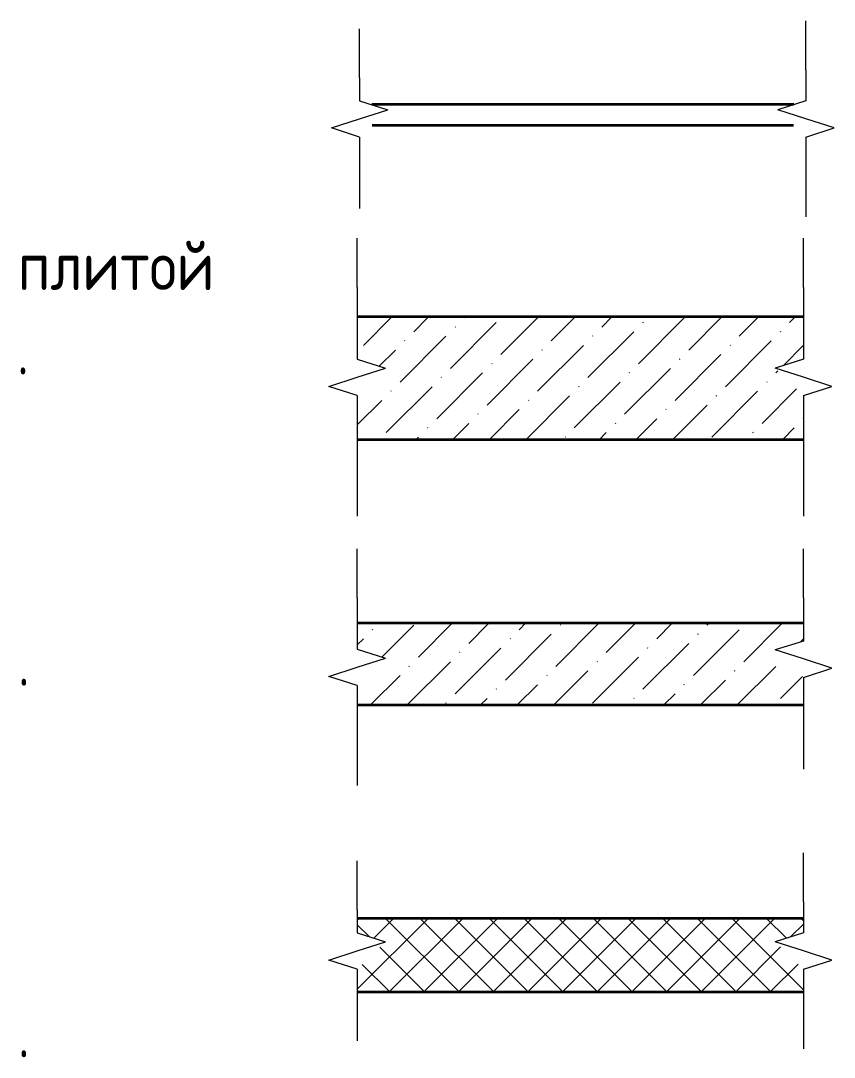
# Model space of a CAD drawing. Header units: millimetres. Extents: x -60946 to 138510, y -262288 to 24501.
# Drawn here: x 94217 to 96209, y -195492 to -192954 of the extents above; entities that cross this region are included whole.
import ezdxf

# ---------------------------------------------------------------- set-up
doc = ezdxf.new("R2010")
doc.units = ezdxf.units.MM
for name, color, linetype, lineweight in [('Аннотация', 7, 'Continuous', 20), ('Стены разрез', 7, 'Continuous', 35), ('Узлы', 7, 'Continuous', 18)]:
    doc.layers.add(name, color=color, linetype=linetype, lineweight=lineweight)
doc.styles.add('GOST Common_6', font='', dxfattribs={"width": 0.9, "height": 140})
doc.styles.get('GOST Common_6').set_extended_font_data('GOST Common')
pattern_1 = [(45, (0, 0), (33.67596, 123.47852), [158.75, -31.75, 1.341, -30.409])]

# ---------------------------------------------------------------- blocks, each defined once
blk = doc.blocks.new('Family - ___-2739834-УО кладочный 4 эт')
at = {"layer": 'Стены разрез'}
for p, q in [((10376.7, 5469.2), (9342.9, 5469.2)), ((9343.9, 5419.2), (10375.6, 5419.2))]:
    blk.add_line(p, q, dxfattribs=at)
blk = doc.blocks.new('Family - ___-2739899-УО кладочный 4 эт')
at = {"layer": 'Стены разрез', "lineweight": 9}
h = blk.add_hatch(dxfattribs=at)
h.set_pattern_fill('FP_13', color=256, style=0, pattern_type=2)
h.set_pattern_definition(pattern_1)
h.paths.add_polyline_path([(9307.3, 4649.3), (10400.3, 4649.3), (10400.3, 4756.8), (10331, 4823.8), (10400.3, 4845.8), (10400.3, 4949.3), (9307.3, 4949.3), (9307.3, 4845.8), (9376.6, 4823.8), (9307.3, 4756.8)])
at = {"layer": 'Стены разрез'}
for p, q in [((10400.3, 4949.3), (9307.3, 4949.3)), ((9307.3, 4649.3), (10400.3, 4649.3))]:
    blk.add_line(p, q, dxfattribs=at)
blk = doc.blocks.new('Family - ___-2739904-УО кладочный 4 эт')
at = {"layer": 'Стены разрез', "lineweight": 9}
h = blk.add_hatch(dxfattribs=at)
h.set_pattern_fill('FP_13', color=256, style=0, pattern_type=2)
h.set_pattern_definition(pattern_1)
h.paths.add_polyline_path([(9376.6, 3999.3), (10400.3, 3999.3), (10400.3, 4066.8), (10331, 4133.8), (10400.3, 4155.8), (10400.3, 4199.3), (9307.3, 4199.3), (9307.3, 4135.8), (9376.6, 4113.8), (9307.3, 4046.8), (9307.3, 3999.3)])
at = {"layer": 'Стены разрез'}
for p, q in [((10400.3, 4199.3), (9307.3, 4199.3)), ((9307.3, 3999.3), (10400.3, 3999.3))]:
    blk.add_line(p, q, dxfattribs=at)
blk = doc.blocks.new('Family - ___-2739906-УО кладочный 4 эт')
at = {"layer": 'Стены разрез', "lineweight": 9}
h = blk.add_hatch(dxfattribs=at)
h.set_pattern_fill('FP_11', color=256, style=0, pattern_type=2)
h.set_pattern_definition([(45, (0, 0), (-42.4264, 42.4264), []), (135, (0, 0), (-42.4264, -42.4264), [])])
h.paths.add_polyline_path([(10400.3, 3296.7), (10400.3, 3352.2), (10331, 3419.2), (10400.3, 3441.2), (10400.3, 3476.7), (9307.3, 3476.7), (9307.3, 3441.2), (9376.6, 3419.2), (9307.3, 3352.2), (9307.3, 3296.7), (10331, 3296.7)])
at = {"layer": 'Стены разрез'}
for p, q in [((10400.3, 3476.7), (9307.3, 3476.7)), ((9307.3, 3296.7), (10400.3, 3296.7))]:
    blk.add_line(p, q, dxfattribs=at)
blk = doc.blocks.new('ADSK_Обрыв_Линия1 - По умолчанию-2621347-УО кладочный 4 эт')
at = {"layer": 'Узлы', "lineweight": 20}
for p, q in [((10406.3, 5554.6), (10406.3, 5478.6)), ((10406.3, 5389.6), (10406.3, 5314.6))]:
    blk.add_line(p, q, dxfattribs=at)
blk = doc.blocks.new('ADSK_Обрыв_Линия1 - По умолчанию-2621349-УО кладочный 4 эт')
at = {"layer": 'Узлы', "lineweight": 20}
for p, q in [((9313.3, 5534.6), (9313.3, 5478.6)), ((9313.3, 5389.6), (9313.3, 5334.6))]:
    blk.add_line(p, q, dxfattribs=at)
blk = doc.blocks.new('ADSK_Обрыв_Линия1 - По умолчанию-2742966-УО кладочный 4 эт')
at = {"layer": 'Узлы', "lineweight": 20}
for p, q in [((10400.3, 5021.8), (10400.3, 4845.8)), ((10400.3, 4756.8), (10400.3, 4581.8))]:
    blk.add_line(p, q, dxfattribs=at)
blk = doc.blocks.new('ADSK_Обрыв_Линия1 - По умолчанию-2742968-УО кладочный 4 эт')
at = {"layer": 'Узлы', "lineweight": 20}
for p, q in [((9307.3, 5021.8), (9307.3, 4845.8)), ((9307.3, 4756.8), (9307.3, 4581.8))]:
    blk.add_line(p, q, dxfattribs=at)
blk = doc.blocks.new('ADSK_Обрыв_Линия1 - По умолчанию-2740230-УО кладочный 4 эт')
at = {"layer": 'Узлы', "lineweight": 20}
for p, q in [((10400.3, 4261.8), (10400.3, 4155.8)), ((10400.3, 4066.8), (10400.3, 3961.8))]:
    blk.add_line(p, q, dxfattribs=at)
blk = doc.blocks.new('ADSK_Обрыв_Линия1 - По умолчанию-2740285-УО кладочный 4 эт')
at = {"layer": 'Узлы', "lineweight": 20}
for p, q in [((9307.3, 4261.8), (9307.3, 4135.8)), ((9307.3, 4046.8), (9307.3, 3921.8))]:
    blk.add_line(p, q, dxfattribs=at)

msp = doc.modelspace()

# ---------------------------------------------------------------- linework, layer by layer
at = {"layer": 'Аннотация'}
for p, q in [((96140.0268, -193073.822), (96140.0268, -192953.822)), ((95047.0468, -193093.822), (95047.0468, -192973.822)), ((95047.0468, -193149.822), (95116.3288, -193171.822)), ((95047.0468, -193149.822), (95116.3288, -193171.822)), ((95047.0468, -193193.822), (95116.3288, -193171.822)), ((96140.0268, -193149.822), (96070.7447, -193171.822)), ((96140.0268, -193149.822), (96070.7447, -193171.822)), ((96140.0268, -193193.822), (96070.7447, -193171.822)), ((94977.7267, -193216.3454), (95047.0468, -193193.822)), ((94977.7267, -193216.3454), (95047.0468, -193193.822)), ((96209.3469, -193216.3454), (96140.0268, -193193.822)), ((96209.3469, -193216.3454), (96140.0268, -193193.822)), ((95047.0468, -193238.8689), (94977.7267, -193216.3454)), ((95047.0468, -193238.8689), (94977.7267, -193216.3454)), ((96140.0268, -193238.8689), (96209.3469, -193216.3454)), ((96140.0268, -193238.8689), (96209.3469, -193216.3454)), ((95047.0468, -193293.822), (95047.0468, -193413.822)), ((96140.0268, -193313.822), (96140.0268, -193433.822)), ((95041.0335, -193606.6309), (95041.0335, -193486.6309)), ((96134.0135, -193606.6309), (96134.0135, -193486.6309)), ((95041.0335, -193782.6309), (95110.3156, -193804.6309)), ((95041.0335, -193782.6309), (95110.3156, -193804.6309)), ((96134.0135, -193782.6309), (96064.7315, -193804.6309)), ((96134.0135, -193782.6309), (96064.7315, -193804.6309)), ((95041.0335, -193826.6309), (95110.3156, -193804.6309)), ((96134.0135, -193826.6309), (96064.7315, -193804.6309)), ((94971.7134, -193849.1544), (95041.0335, -193826.6309)), ((94971.7134, -193849.1544), (95041.0335, -193826.6309)), ((96203.3336, -193849.1544), (96134.0135, -193826.6309)), ((96203.3336, -193849.1544), (96134.0135, -193826.6309)), ((95041.0335, -193871.6779), (94971.7134, -193849.1544)), ((95041.0335, -193871.6779), (94971.7134, -193849.1544)), ((96134.0135, -193871.6779), (96203.3336, -193849.1544)), ((96134.0135, -193871.6779), (96203.3336, -193849.1544)), ((95041.0335, -194046.6309), (95041.0335, -194166.6309)), ((96134.0135, -194046.6309), (96134.0135, -194166.6309)), ((95041.0335, -194366.6309), (95041.0335, -194246.6309)), ((96134.0135, -194366.6309), (96134.0135, -194246.6309)), ((95041.0335, -194492.6309), (95110.3156, -194514.6309)), ((95041.0335, -194492.6309), (95110.3156, -194514.6309)), ((96134.0135, -194472.6309), (96064.7315, -194494.6309)), ((96134.0135, -194472.6309), (96064.7315, -194494.6309)), ((95041.0335, -194536.6309), (95110.3156, -194514.6309)), ((96134.0135, -194516.6309), (96064.7315, -194494.6309)), ((96203.3336, -194539.1544), (96134.0135, -194516.6309)), ((96203.3336, -194539.1544), (96134.0135, -194516.6309)), ((94971.7134, -194559.1544), (95041.0335, -194536.6309)), ((94971.7134, -194559.1544), (95041.0335, -194536.6309)), ((96134.0135, -194561.6779), (96203.3336, -194539.1544)), ((96134.0135, -194561.6779), (96203.3336, -194539.1544)), ((95041.0335, -194581.6779), (94971.7134, -194559.1544)), ((95041.0335, -194581.6779), (94971.7134, -194559.1544)), ((96134.0135, -194666.6309), (96134.0135, -194786.6309)), ((95041.0335, -194706.6309), (95041.0335, -194826.6309)), ((96134.0135, -195111.2599), (96134.0135, -194991.2599)), ((95041.0335, -195131.2599), (95041.0335, -195011.2599)), ((95041.0335, -195187.2599), (95110.3156, -195209.2599)), ((95041.0335, -195187.2599), (95110.3156, -195209.2599)), ((96134.0135, -195187.2599), (96064.7315, -195209.2599)), ((96134.0135, -195187.2599), (96064.7315, -195209.2599)), ((95041.0335, -195231.2599), (95110.3156, -195209.2599)), ((96134.0135, -195231.2599), (96064.7315, -195209.2599)), ((94971.7134, -195253.7834), (95041.0335, -195231.2599)), ((94971.7134, -195253.7834), (95041.0335, -195231.2599)), ((95041.0335, -195276.3069), (94971.7134, -195253.7834)), ((95041.0335, -195276.3069), (94971.7134, -195253.7834)), ((96203.3336, -195253.7834), (96134.0135, -195231.2599)), ((96203.3336, -195253.7834), (96134.0135, -195231.2599)), ((96134.0135, -195276.3069), (96203.3336, -195253.7834)), ((96134.0135, -195276.3069), (96203.3336, -195253.7834)), ((95041.0335, -195331.2599), (95041.0335, -195451.2599)), ((96134.0135, -195351.2599), (96134.0135, -195471.2599))]:
    msp.add_line(p, q, dxfattribs=at)

# ---------------------------------------------------------------- block references
at = {"lineweight": 20}
for name in ['Family - ___-2739834-УО кладочный 4 эт', 'Family - ___-2739899-УО кладочный 4 эт', 'Family - ___-2739904-УО кладочный 4 эт', 'Family - ___-2739906-УО кладочный 4 эт']:
    msp.add_blockref(name, (85733.7626, -198628.4604), dxfattribs=at)
at = {"layer": 'Узлы', "lineweight": 20}
for name, p in [('ADSK_Обрыв_Линия1 - По умолчанию-2621349-УО кладочный 4 эт', (85733.7626, -198628.4604)), ('ADSK_Обрыв_Линия1 - По умолчанию-2621347-УО кладочный 4 эт', (85733.7626, -198628.4604)), ('ADSK_Обрыв_Линия1 - По умолчанию-2742968-УО кладочный 4 эт', (85733.7626, -198628.4604)), ('ADSK_Обрыв_Линия1 - По умолчанию-2742966-УО кладочный 4 эт', (85733.7626, -198628.4604)), ('ADSK_Обрыв_Линия1 - По умолчанию-2740285-УО кладочный 4 эт', (85733.7626, -198628.4604)), ('ADSK_Обрыв_Линия1 - По умолчанию-2740230-УО кладочный 4 эт', (85733.7626, -198628.4604)), ('ADSK_Обрыв_Линия1 - По умолчанию-2621347-УО кладочный 4 эт', (85727.7493, -200665.8983)), ('ADSK_Обрыв_Линия1 - По умолчанию-2621349-УО кладочный 4 эт', (85727.7493, -200665.8983))]:
    msp.add_blockref(name, p, dxfattribs=at)

# ---------------------------------------------------------------- texts
at = {"layer": 'Аннотация', "lineweight": 9, "char_height": 120, "attachment_point": 1, "style": 'GOST Common_6'}
for s, insert, width in [('плитой', (94209.8521, -193493.3613), 588.7593), ('\\fGOST Common|b0|i0|c204|p34|;\\W.9;.', (94207.4708, -193699.7363), 40.40505), ('\\fGOST Common|b0|i0|c204|p34|;\\W.9;.', (94209.5776, -194461.9054), 40.40505), ('\\fGOST Common|b0|i0|c204|p34|;\\W.9;.', (94209.5776, -195371.9054), 40.40505)]:
    msp.add_mtext(s, dxfattribs=dict(at, insert=insert, width=width))

doc.saveas('drawing.dxf')
